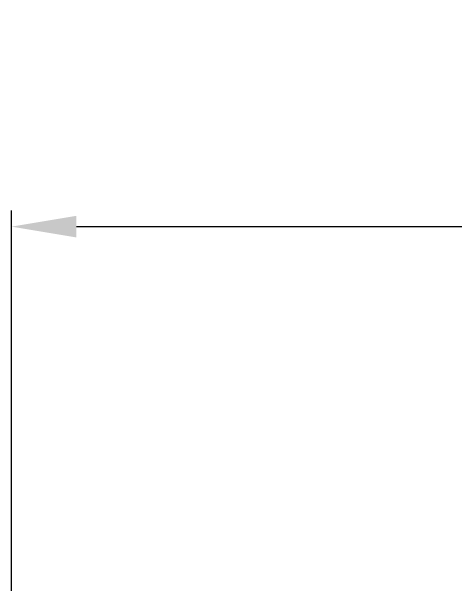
# Model space of a CAD drawing. Extents: x 8896 to 12055, y -91 to 2224.
# Drawn here: x 10488.4 to 10543, y 1356.3 to 1426.9 of the extents above; entities that cross this region are included whole.
import ezdxf

# ---------------------------------------------------------------- set-up
doc = ezdxf.new("R2010")
doc.units = 0
doc.header["$LTSCALE"] = 10
doc.header["$MEASUREMENT"] = 0
doc.header["$PDMODE"] = 3
doc.header["$PDSIZE"] = -10
doc.layers.get('0').update_dxf_attribs({"linetype": 'CONTINUOUS'})
doc.layers.get('DEFPOINTS').update_dxf_attribs({"linetype": 'CONTINUOUS'})
doc.styles.add('Daelim Dimension', font='NanumGothic.ttf')
doc.dimstyles.new('DEFAULT', dxfattribs={"dimscale": 2, "dimtxt": 2, "dimasz": 2, "dimexe": 0, "dimexo": 2, "dimgap": 1, "dimtad": 1, "dimdec": 1, "dimzin": 9, "dimdsep": 46, "dimtxsty": 'Daelim Dimension', "dimcen": 0.5, "dimclrd": 5, "dimclre": 5, "dimclrt": 256, "dimadec": 1, "dimazin": 0, "dimtfac": 1, "dimtdec": 1, "dimtix": 1, "dimtmove": 0, "dimatfit": 3, "dimfxl": 1, "dimtolj": 1, "dimtzin": 1, "dimlwd": 9, "dimlwe": 9, "dimarcsym": 0})

# ---------------------------------------------------------------- blocks, each defined once
blk = doc.blocks.new('*D11')
at = {"color": 5, "lineweight": 9, "ltscale": 0.5, "transparency": 16777216}
for p, q in [((10488.45, 1351.567), (10488.45, 1402.338)), ((10834.931, 1306.567), (10834.931, 1402.338)), ((10496.45, 1400.338), (10826.931, 1400.338))]:
    blk.add_line(p, q, dxfattribs=at)
at = {"color": 5, "ltscale": 0.5, "transparency": 16777216}
for points in [[(10496.45, 1401.672), (10496.45, 1399.005), (10488.45, 1400.338)], [(10826.931, 1401.672), (10826.931, 1399.005), (10834.931, 1400.338)]]:
    blk.add_solid(points, dxfattribs=at)
at = {"layer": 'DEFPOINTS', "color": 0, "ltscale": 0.5, "transparency": 16777216}
for p in [(10834.931, 1400.338), (10488.45, 1347.567), (10834.931, 1302.567)]:
    blk.add_point(p, dxfattribs=at)
at = {"color": 7, "ltscale": 0.5, "transparency": 16777216, "insert": (10661.69, 1413.74), "char_height": 20, "attachment_point": 5, "style": 'Daelim Dimension'}
blk.add_mtext('\\A1;346.5', dxfattribs=at)

msp = doc.modelspace()

# ---------------------------------------------------------------- dimensions: what is measured, and where the dimension line sits
at = {"color": 5, "ltscale": 0.5}
dim = msp.add_linear_dim(base=(10834.931, 1400.338), p1=(10488.45, 1347.567), p2=(10834.931, 1302.567), dimstyle='DEFAULT', override={"dimtxt": 10, "dimasz": 4, "dimexe": 1, "dimdec": 1, "dimclrt": 7}, dxfattribs=at)
dim.commit()
dim.dimension.update_dxf_attribs({"geometry": '*D11', "text_midpoint": (10661.69, 1413.74)})

doc.saveas('drawing.dxf')
